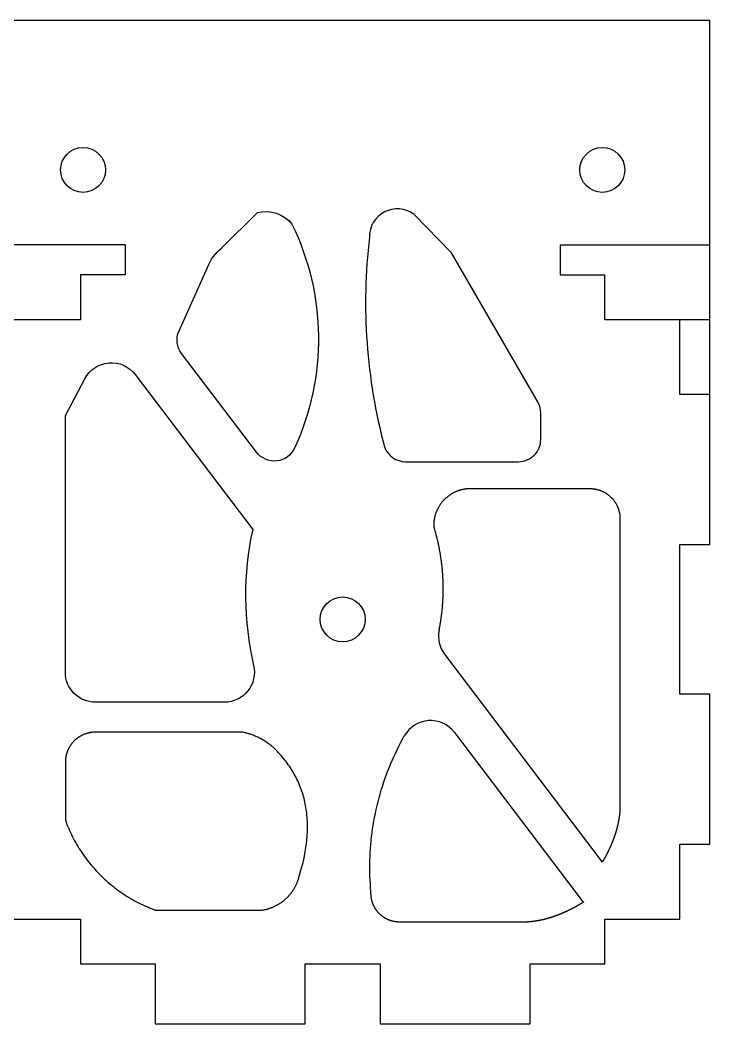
# Model space of a CAD drawing. Header units: inches. Extents: x -22 to 1081, y -135 to 712.
# Drawn here: x 1035.3 to 1081.3, y 350.2 to 417.2 of the extents above; entities that cross this region are included whole.
import ezdxf

# ---------------------------------------------------------------- set-up
doc = ezdxf.new("R2010")
doc.units = ezdxf.units.IN
doc.header["$MEASUREMENT"] = 0

msp = doc.modelspace()

# ---------------------------------------------------------------- linework, layer by layer
for p, q in [((1032.304, 417.155), (1081.304, 417.155)), ((1081.304, 392.155), (1081.304, 417.155)), ((1042.304, 402.155), (1032.304, 402.155)), ((1042.304, 402.155), (1042.304, 400.155)), ((1071.304, 402.155), (1081.304, 402.155)), ((1071.304, 402.155), (1071.304, 400.155)), ((1042.304, 400.155), (1039.304, 400.155)), ((1039.304, 400.155), (1039.304, 397.155)), ((1071.304, 400.155), (1074.304, 400.155)), ((1074.304, 397.155), (1074.304, 400.155)), ((1039.304, 397.155), (1032.304, 397.155)), ((1081.304, 397.155), (1074.304, 397.155)), ((1079.304, 392.155), (1079.304, 397.155)), ((1081.304, 392.155), (1079.304, 392.155)), ((1081.304, 382.155), (1081.304, 392.155)), ((1079.304, 372.155), (1079.304, 382.155)), ((1079.304, 382.155), (1081.304, 382.155)), ((1063.605, 374.826), (1074.127, 360.959)), ((1081.304, 372.155), (1079.304, 372.155)), ((1081.304, 362.155), (1081.304, 372.155)), ((1064.254, 369.609), (1072.857, 358.271)), ((1079.304, 357.155), (1079.304, 362.155)), ((1079.304, 362.155), (1081.304, 362.155)), ((1034.304, 357.155), (1039.304, 357.155)), ((1039.304, 357.155), (1039.304, 354.155)), ((1074.304, 354.155), (1074.304, 357.155)), ((1074.304, 357.155), (1079.304, 357.155)), ((1039.304, 354.155), (1044.304, 354.155)), ((1044.304, 354.155), (1044.304, 350.155)), ((1054.304, 350.155), (1054.304, 354.155)), ((1054.304, 354.155), (1059.304, 354.155)), ((1059.304, 354.155), (1059.304, 350.155)), ((1069.304, 350.155), (1069.304, 354.155)), ((1069.304, 354.155), (1074.304, 354.155)), ((1044.304, 350.155), (1054.304, 350.155)), ((1059.304, 350.155), (1069.304, 350.155))]:
    msp.add_line(p, q)
for points in [[(1045.888, 396.413), (1047.795, 400.649, -0.14107), (1048.725, 401.928), (1051.124, 404.302, -0.299956), (1053.424, 403.531, -0.224333), (1053.601, 388.588, -0.566928), (1051.062, 388.309), (1046.059, 394.902, -0.274639)], [(1068.531, 387.68, 0.414214), (1070.02, 389.168), (1070.02, 390.927, 0.124665), (1069.84, 391.636), (1064.06, 401.618), (1061.552, 404.2, 0.620904), (1058.589, 402.653, 0.09486), (1059.593, 388.672, 0.317918), (1060.997, 387.68)]]:
    msp.add_lwpolyline(points, format="xyb", close=True)
msp.add_lwpolyline([(1050.801, 383.165, 0.111225), (1050.862, 374.077, -0.482738), (1048.913, 371.625), (1040.304, 371.625, -0.414214), (1038.304, 373.625), (1038.304, 390.755), (1039.598, 393.218, -0.549131), (1042.962, 393.496), (1050.801, 383.165)], format="xyb")
for points in [[(1062.908, 383.283, 0), (1062.906, 383.315, 0), (1062.904, 383.347, 0), (1062.903, 383.38, 0), (1062.902, 383.412, 0), (1062.902, 383.445, 0), (1062.902, 383.478, 0), (1062.902, 383.511, 0), (1062.903, 383.544, 0), (1062.905, 383.578, 0), (1062.906, 383.611, 0), (1062.909, 383.645, 0), (1062.912, 383.679, 0), (1062.915, 383.713, 0), (1062.919, 383.747, 0), (1062.923, 383.781, 0), (1062.928, 383.815, 0), (1062.933, 383.85, 0), (1062.939, 383.884, 0), (1062.945, 383.918, 0), (1062.952, 383.953, 0), (1062.959, 383.987, 0), (1062.967, 384.021, 0), (1062.976, 384.056, 0), (1062.985, 384.09, 0), (1062.994, 384.125, 0), (1063.004, 384.159, 0), (1063.015, 384.193, 0), (1063.026, 384.228, 0), (1063.038, 384.262, 0), (1063.05, 384.296, 0), (1063.063, 384.33, 0), (1063.076, 384.364, 0), (1063.09, 384.398, 0), (1063.104, 384.431, 0), (1063.119, 384.465, 0), (1063.134, 384.498, 0), (1063.15, 384.531, 0), (1063.167, 384.564, 0), (1063.184, 384.597, 0), (1063.201, 384.63, 0), (1063.219, 384.662, 0), (1063.238, 384.694, 0), (1063.257, 384.726, 0), (1063.277, 384.758, 0), (1063.297, 384.789, 0), (1063.317, 384.82, 0), (1063.338, 384.851, 0), (1063.36, 384.882, 0), (1063.382, 384.912, 0), (1063.405, 384.942, 0), (1063.428, 384.971, 0), (1063.451, 385, 0), (1063.475, 385.029, 0), (1063.499, 385.058, 0), (1063.524, 385.086, 0), (1063.549, 385.113, 0), (1063.575, 385.141, 0), (1063.601, 385.168, 0), (1063.627, 385.194, 0), (1063.654, 385.22, 0), (1063.681, 385.246, 0), (1063.709, 385.271, 0), (1063.737, 385.295, 0), (1063.765, 385.32, 0), (1063.794, 385.343, 0), (1063.823, 385.367, 0), (1063.852, 385.389, 0), (1063.881, 385.412, 0), (1063.911, 385.434, 0), (1063.941, 385.455, 0), (1063.971, 385.476, 0), (1064.002, 385.496, 0), (1064.033, 385.516, 0), (1064.064, 385.535, 0), (1064.095, 385.554, 0), (1064.126, 385.573, 0), (1064.158, 385.59, 0), (1064.19, 385.608, 0), (1064.222, 385.624, 0), (1064.254, 385.641, 0), (1064.286, 385.656, 0), (1064.319, 385.671, 0), (1064.351, 385.686, 0), (1064.384, 385.7, 0), (1064.416, 385.714, 0), (1064.449, 385.727, 0), (1064.482, 385.74, 0), (1064.515, 385.752, 0), (1064.548, 385.763, 0), (1064.581, 385.774, 0), (1064.614, 385.785, 0), (1064.647, 385.795, 0), (1064.68, 385.804, 0), (1064.712, 385.813, 0), (1064.745, 385.822, 0), (1064.778, 385.83, 0), (1064.811, 385.837, 0), (1064.844, 385.844, 0), (1064.877, 385.851, 0), (1064.909, 385.857, 0), (1064.942, 385.862, 0), (1064.975, 385.867, 0), (1065.007, 385.872, 0), (1065.039, 385.876, 0), (1065.071, 385.88, 0), (1065.104, 385.883, 0), (1065.176, 385.885, 0), (1065.295, 385.885, 0), (1065.415, 385.885, 0), (1065.534, 385.885, 0), (1065.654, 385.885, 0), (1065.773, 385.885, 0), (1065.892, 385.885, 0), (1066.012, 385.885, 0), (1066.131, 385.885, 0), (1066.251, 385.885, 0), (1066.37, 385.885, 0), (1066.49, 385.885, 0), (1066.609, 385.885, 0), (1066.728, 385.885, 0), (1066.848, 385.885, 0), (1066.967, 385.885, 0), (1067.087, 385.885, 0), (1067.206, 385.885, 0), (1067.326, 385.885, 0), (1067.445, 385.885, 0), (1067.564, 385.885, 0), (1067.684, 385.885, 0), (1067.803, 385.885, 0), (1067.923, 385.885, 0), (1068.042, 385.885, 0), (1068.162, 385.885, 0), (1068.281, 385.885, 0), (1068.4, 385.885, 0), (1068.52, 385.885, 0), (1068.639, 385.885, 0), (1068.759, 385.885, 0), (1068.878, 385.885, 0), (1068.998, 385.885, 0), (1069.117, 385.885, 0), (1069.237, 385.885, 0), (1069.356, 385.885, 0), (1069.475, 385.885, 0), (1069.595, 385.885, 0), (1069.714, 385.885, 0), (1069.834, 385.885, 0), (1069.953, 385.885, 0), (1070.073, 385.885, 0), (1070.192, 385.885, 0), (1070.311, 385.885, 0), (1070.431, 385.885, 0), (1070.55, 385.885, 0), (1070.67, 385.885, 0), (1070.789, 385.885, 0), (1070.909, 385.885, 0), (1071.028, 385.885, 0), (1071.147, 385.885, 0), (1071.267, 385.885, 0), (1071.386, 385.885, 0), (1071.506, 385.885, 0), (1071.625, 385.885, 0), (1071.745, 385.885, 0), (1071.864, 385.885, 0), (1071.983, 385.885, 0), (1072.103, 385.885, 0), (1072.222, 385.885, 0), (1072.342, 385.885, 0), (1072.461, 385.885, 0), (1072.581, 385.885, 0), (1072.7, 385.885, 0), (1072.82, 385.885, 0), (1072.939, 385.885, 0), (1073.058, 385.885, 0), (1073.178, 385.885, 0), (1073.297, 385.885, 0), (1073.331, 385.885, 0), (1073.359, 385.884, 0), (1073.388, 385.883, 0), (1073.416, 385.882, 0), (1073.445, 385.88, 0), (1073.474, 385.878, 0), (1073.503, 385.875, 0), (1073.531, 385.872, 0), (1073.56, 385.868, 0), (1073.589, 385.864, 0), (1073.618, 385.86, 0), (1073.647, 385.855, 0), (1073.675, 385.85, 0), (1073.704, 385.844, 0), (1073.733, 385.838, 0), (1073.762, 385.832, 0), (1073.79, 385.825, 0), (1073.819, 385.817, 0), (1073.847, 385.81, 0), (1073.875, 385.801, 0), (1073.904, 385.793, 0), (1073.932, 385.784, 0), (1073.96, 385.774, 0), (1073.987, 385.764, 0), (1074.015, 385.754, 0), (1074.043, 385.743, 0), (1074.07, 385.732, 0), (1074.097, 385.721, 0), (1074.124, 385.709, 0), (1074.151, 385.696, 0), (1074.178, 385.684, 0), (1074.204, 385.671, 0), (1074.231, 385.657, 0), (1074.257, 385.643, 0), (1074.283, 385.629, 0), (1074.308, 385.614, 0), (1074.333, 385.599, 0), (1074.359, 385.584, 0), (1074.383, 385.568, 0), (1074.408, 385.552, 0), (1074.432, 385.536, 0), (1074.456, 385.519, 0), (1074.48, 385.502, 0), (1074.503, 385.485, 0), (1074.527, 385.467, 0), (1074.549, 385.449, 0), (1074.572, 385.431, 0), (1074.594, 385.413, 0), (1074.616, 385.394, 0), (1074.638, 385.375, 0), (1074.659, 385.356, 0), (1074.68, 385.336, 0), (1074.7, 385.316, 0), (1074.721, 385.296, 0), (1074.741, 385.276, 0), (1074.76, 385.255, 0), (1074.78, 385.234, 0), (1074.799, 385.213, 0), (1074.818, 385.191, 0), (1074.837, 385.169, 0), (1074.855, 385.147, 0), (1074.873, 385.124, 0), (1074.891, 385.101, 0), (1074.909, 385.078, 0), (1074.926, 385.055, 0), (1074.943, 385.031, 0), (1074.959, 385.007, 0), (1074.975, 384.982, 0), (1074.991, 384.958, 0), (1075.007, 384.933, 0), (1075.022, 384.908, 0), (1075.037, 384.882, 0), (1075.052, 384.857, 0), (1075.066, 384.831, 0), (1075.079, 384.805, 0), (1075.093, 384.778, 0), (1075.106, 384.752, 0), (1075.118, 384.725, 0), (1075.131, 384.698, 0), (1075.143, 384.671, 0), (1075.154, 384.644, 0), (1075.165, 384.616, 0), (1075.176, 384.589, 0), (1075.186, 384.561, 0), (1075.196, 384.533, 0), (1075.205, 384.505, 0), (1075.214, 384.477, 0), (1075.222, 384.449, 0), (1075.231, 384.421, 0), (1075.238, 384.392, 0), (1075.245, 384.364, 0), (1075.252, 384.335, 0), (1075.259, 384.306, 0), (1075.265, 384.278, 0), (1075.27, 384.249, 0), (1075.275, 384.22, 0), (1075.28, 384.191, 0), (1075.284, 384.163, 0), (1075.288, 384.134, 0), (1075.291, 384.105, 0), (1075.294, 384.076, 0), (1075.297, 384.047, 0), (1075.299, 384.019, 0), (1075.301, 383.99, 0), (1075.302, 383.961, 0), (1075.303, 383.933, 0), (1075.304, 383.904, 0), (1075.304, 383.793, 0), (1075.304, 383.514, 0), (1075.304, 383.234, 0), (1075.304, 382.954, 0), (1075.304, 382.675, 0), (1075.304, 382.395, 0), (1075.304, 382.115, 0), (1075.304, 381.836, 0), (1075.304, 381.556, 0), (1075.304, 381.276, 0), (1075.304, 380.996, 0), (1075.304, 380.717, 0), (1075.304, 380.437, 0), (1075.304, 380.157, 0), (1075.304, 379.878, 0), (1075.304, 379.598, 0), (1075.304, 379.318, 0), (1075.304, 379.038, 0), (1075.304, 378.759, 0), (1075.304, 378.479, 0), (1075.304, 378.199, 0), (1075.304, 377.92, 0), (1075.304, 377.64, 0), (1075.304, 377.36, 0), (1075.304, 377.081, 0), (1075.304, 376.801, 0), (1075.304, 376.521, 0), (1075.304, 376.241, 0), (1075.304, 375.962, 0), (1075.304, 375.682, 0), (1075.304, 375.402, 0), (1075.304, 375.123, 0), (1075.304, 374.843, 0), (1075.304, 374.563, 0), (1075.304, 374.283, 0), (1075.304, 374.004, 0), (1075.304, 373.724, 0), (1075.304, 373.444, 0), (1075.304, 373.165, 0), (1075.304, 372.885, 0), (1075.304, 372.605, 0), (1075.304, 372.326, 0), (1075.304, 372.046, 0), (1075.304, 371.766, 0), (1075.304, 371.486, 0), (1075.304, 371.207, 0), (1075.304, 370.927, 0), (1075.304, 370.647, 0), (1075.304, 370.368, 0), (1075.304, 370.088, 0), (1075.304, 369.808, 0), (1075.304, 369.528, 0), (1075.304, 369.249, 0), (1075.304, 368.969, 0), (1075.304, 368.689, 0), (1075.304, 368.41, 0), (1075.304, 368.13, 0), (1075.304, 367.85, 0), (1075.304, 367.571, 0), (1075.304, 367.291, 0), (1075.304, 367.011, 0), (1075.304, 366.731, 0), (1075.304, 366.452, 0), (1075.304, 366.172, 0), (1075.304, 365.892, 0), (1075.304, 365.613, 0), (1075.304, 365.333, 0), (1075.304, 365.053, 0), (1075.304, 364.773, 0), (1075.304, 364.709, 0), (1075.304, 364.695, 0), (1075.303, 364.68, 0), (1075.303, 364.666, 0), (1075.303, 364.651, 0), (1075.303, 364.636, 0), (1075.303, 364.622, 0), (1075.302, 364.607, 0), (1075.302, 364.593, 0), (1075.302, 364.578, 0), (1075.301, 364.563, 0), (1075.301, 364.549, 0), (1075.3, 364.534, 0), (1075.3, 364.52, 0), (1075.299, 364.505, 0), (1075.298, 364.49, 0), (1075.298, 364.476, 0), (1075.297, 364.461, 0), (1075.296, 364.447, 0), (1075.296, 364.432, 0), (1075.295, 364.418, 0), (1075.294, 364.403, 0), (1075.293, 364.388, 0), (1075.292, 364.374, 0), (1075.291, 364.359, 0), (1075.29, 364.345, 0), (1075.289, 364.33, 0), (1075.288, 364.316, 0), (1075.287, 364.301, 0), (1075.286, 364.286, 0), (1075.284, 364.272, 0), (1075.283, 364.257, 0), (1075.282, 364.243, 0), (1075.28, 364.228, 0), (1075.279, 364.214, 0), (1075.278, 364.199, 0), (1075.276, 364.184, 0), (1075.275, 364.17, 0), (1075.273, 364.155, 0), (1075.272, 364.141, 0), (1075.27, 364.126, 0), (1075.268, 364.112, 0), (1075.267, 364.097, 0), (1075.265, 364.083, 0), (1075.263, 364.068, 0), (1075.262, 364.053, 0), (1075.26, 364.039, 0), (1075.258, 364.024, 0), (1075.256, 364.01, 0), (1075.254, 363.995, 0), (1075.252, 363.981, 0), (1075.25, 363.966, 0), (1075.248, 363.952, 0), (1075.246, 363.937, 0), (1075.244, 363.923, 0), (1075.242, 363.908, 0), (1075.24, 363.894, 0), (1075.237, 363.879, 0), (1075.235, 363.865, 0), (1075.233, 363.85, 0), (1075.23, 363.836, 0), (1075.228, 363.821, 0), (1075.226, 363.807, 0), (1075.223, 363.792, 0), (1075.221, 363.778, 0), (1075.218, 363.763, 0), (1075.216, 363.749, 0), (1075.213, 363.734, 0), (1075.211, 363.72, 0), (1075.208, 363.705, 0), (1075.205, 363.691, 0), (1075.203, 363.676, 0), (1075.2, 363.662, 0), (1075.197, 363.648, 0), (1075.194, 363.633, 0), (1075.191, 363.619, 0), (1075.188, 363.604, 0), (1075.186, 363.59, 0), (1075.183, 363.575, 0), (1075.18, 363.561, 0), (1075.177, 363.547, 0), (1075.174, 363.532, 0), (1075.171, 363.518, 0), (1075.167, 363.503, 0), (1075.164, 363.489, 0), (1075.161, 363.474, 0), (1075.158, 363.46, 0), (1075.155, 363.446, 0), (1075.151, 363.431, 0), (1075.148, 363.417, 0), (1075.145, 363.403, 0), (1075.141, 363.388, 0), (1075.138, 363.374, 0), (1075.134, 363.359, 0), (1075.131, 363.345, 0), (1075.127, 363.331, 0), (1075.124, 363.316, 0), (1075.12, 363.302, 0), (1075.117, 363.288, 0), (1075.113, 363.273, 0), (1075.11, 363.259, 0), (1075.106, 363.245, 0), (1075.102, 363.23, 0), (1075.098, 363.216, 0), (1075.095, 363.202, 0), (1075.091, 363.188, 0), (1075.087, 363.173, 0), (1075.083, 363.159, 0), (1075.079, 363.145, 0), (1075.075, 363.13, 0), (1075.071, 363.116, 0), (1075.067, 363.102, 0), (1075.063, 363.088, 0), (1075.059, 363.073, 0), (1075.055, 363.059, 0), (1075.051, 363.045, 0), (1075.047, 363.031, 0), (1075.043, 363.016, 0), (1075.038, 363.002, 0), (1075.034, 362.988, 0), (1075.03, 362.974, 0), (1075.026, 362.959, 0), (1075.021, 362.945, 0), (1075.017, 362.931, 0), (1075.013, 362.917, 0), (1075.008, 362.903, 0), (1075.004, 362.889, 0), (1074.999, 362.874, 0), (1074.995, 362.86, 0), (1074.99, 362.846, 0), (1074.986, 362.832, 0), (1074.981, 362.818, 0), (1074.976, 362.804, 0), (1074.972, 362.79, 0), (1074.967, 362.775, 0), (1074.962, 362.761, 0), (1074.958, 362.747, 0), (1074.953, 362.733, 0), (1074.948, 362.719, 0), (1074.943, 362.705, 0), (1074.939, 362.691, 0), (1074.934, 362.677, 0), (1074.929, 362.663, 0), (1074.924, 362.649, 0), (1074.919, 362.635, 0), (1074.914, 362.621, 0), (1074.909, 362.607, 0), (1074.904, 362.593, 0), (1074.899, 362.579, 0), (1074.894, 362.565, 0), (1074.889, 362.551, 0), (1074.884, 362.537, 0), (1074.878, 362.523, 0), (1074.873, 362.509, 0), (1074.868, 362.495, 0), (1074.863, 362.481, 0), (1074.858, 362.467, 0), (1074.852, 362.453, 0), (1074.847, 362.439, 0), (1074.842, 362.425, 0), (1074.836, 362.411, 0), (1074.831, 362.397, 0), (1074.826, 362.383, 0), (1074.82, 362.369, 0), (1074.815, 362.355, 0), (1074.809, 362.342, 0), (1074.804, 362.328, 0), (1074.798, 362.314, 0), (1074.793, 362.3, 0), (1074.787, 362.286, 0), (1074.781, 362.272, 0), (1074.776, 362.259, 0), (1074.77, 362.245, 0), (1074.765, 362.231, 0), (1074.759, 362.217, 0), (1074.753, 362.203, 0), (1074.747, 362.19, 0), (1074.742, 362.176, 0), (1074.736, 362.162, 0), (1074.73, 362.148, 0), (1074.724, 362.135, 0), (1074.718, 362.121, 0), (1074.712, 362.107, 0), (1074.707, 362.093, 0), (1074.701, 362.08, 0), (1074.695, 362.066, 0), (1074.689, 362.052, 0), (1074.683, 362.039, 0), (1074.677, 362.025, 0), (1074.671, 362.011, 0), (1074.665, 361.998, 0), (1074.658, 361.984, 0), (1074.652, 361.97, 0), (1074.646, 361.957, 0), (1074.64, 361.943, 0), (1074.634, 361.93, 0), (1074.628, 361.916, 0), (1074.622, 361.902, 0), (1074.615, 361.889, 0), (1074.609, 361.875, 0), (1074.603, 361.862, 0), (1074.596, 361.848, 0), (1074.59, 361.835, 0), (1074.584, 361.821, 0), (1074.577, 361.808, 0), (1074.571, 361.794, 0), (1074.565, 361.781, 0), (1074.558, 361.767, 0), (1074.552, 361.754, 0), (1074.545, 361.74, 0), (1074.539, 361.727, 0), (1074.532, 361.714, 0), (1074.526, 361.7, 0), (1074.519, 361.687, 0), (1074.513, 361.673, 0), (1074.506, 361.66, 0), (1074.5, 361.647, 0), (1074.493, 361.633, 0), (1074.486, 361.62, 0), (1074.48, 361.607, 0), (1074.473, 361.593, 0), (1074.466, 361.58, 0), (1074.46, 361.567, 0), (1074.453, 361.553, 0), (1074.446, 361.54, 0), (1074.439, 361.527, 0), (1074.432, 361.514, 0), (1074.426, 361.5, 0), (1074.419, 361.487, 0), (1074.412, 361.474, 0), (1074.405, 361.461, 0), (1074.398, 361.448, 0), (1074.391, 361.434, 0), (1074.384, 361.421, 0), (1074.378, 361.408, 0), (1074.371, 361.395, 0), (1074.364, 361.382, 0), (1074.357, 361.369, 0), (1074.35, 361.356, 0), (1074.343, 361.342, 0), (1074.336, 361.329, 0), (1074.329, 361.316, 0), (1074.321, 361.303, 0), (1074.314, 361.29, 0), (1074.307, 361.277, 0), (1074.3, 361.264, 0), (1074.293, 361.251, 0), (1074.286, 361.238, 0), (1074.279, 361.225, 0), (1074.271, 361.212, 0), (1074.264, 361.199, 0), (1074.257, 361.186, 0), (1074.25, 361.173, 0), (1074.243, 361.161, 0), (1074.235, 361.148, 0), (1074.228, 361.135, 0), (1074.221, 361.122, 0), (1074.213, 361.109, 0), (1074.206, 361.096, 0), (1074.199, 361.083, 0), (1074.191, 361.071, 0), (1074.184, 361.058, 0), (1074.177, 361.045, 0), (1074.169, 361.032, 0), (1074.162, 361.019, 0), (1074.154, 361.007, 0), (1074.147, 360.994, 0), (1074.14, 360.981, 0)], [(1063.237, 376.43, 0), (1063.248, 376.484, 0), (1063.259, 376.538, 0), (1063.269, 376.593, 0), (1063.279, 376.647, 0), (1063.289, 376.701, 0), (1063.299, 376.756, 0), (1063.308, 376.81, 0), (1063.318, 376.865, 0), (1063.327, 376.919, 0), (1063.336, 376.974, 0), (1063.344, 377.029, 0), (1063.353, 377.083, 0), (1063.361, 377.138, 0), (1063.369, 377.193, 0), (1063.377, 377.248, 0), (1063.384, 377.302, 0), (1063.392, 377.357, 0), (1063.399, 377.412, 0), (1063.406, 377.467, 0), (1063.413, 377.522, 0), (1063.419, 377.577, 0), (1063.425, 377.632, 0), (1063.432, 377.687, 0), (1063.437, 377.742, 0), (1063.443, 377.797, 0), (1063.448, 377.852, 0), (1063.454, 377.907, 0), (1063.459, 377.962, 0), (1063.463, 378.017, 0), (1063.468, 378.072, 0), (1063.472, 378.127, 0), (1063.476, 378.182, 0), (1063.48, 378.238, 0), (1063.484, 378.293, 0), (1063.488, 378.348, 0), (1063.491, 378.403, 0), (1063.494, 378.458, 0), (1063.497, 378.513, 0), (1063.499, 378.569, 0), (1063.502, 378.624, 0), (1063.504, 378.679, 0), (1063.506, 378.734, 0), (1063.507, 378.789, 0), (1063.509, 378.844, 0), (1063.51, 378.899, 0), (1063.511, 378.955, 0), (1063.512, 379.01, 0), (1063.513, 379.065, 0), (1063.513, 379.12, 0), (1063.514, 379.175, 0), (1063.514, 379.23, 0), (1063.513, 379.285, 0), (1063.513, 379.34, 0), (1063.512, 379.395, 0), (1063.511, 379.45, 0), (1063.51, 379.505, 0), (1063.509, 379.56, 0), (1063.508, 379.615, 0), (1063.506, 379.67, 0), (1063.504, 379.725, 0), (1063.502, 379.78, 0), (1063.499, 379.835, 0), (1063.497, 379.889, 0), (1063.494, 379.944, 0), (1063.491, 379.999, 0), (1063.488, 380.054, 0), (1063.484, 380.108, 0), (1063.481, 380.163, 0), (1063.477, 380.218, 0), (1063.473, 380.272, 0), (1063.469, 380.327, 0), (1063.464, 380.381, 0), (1063.459, 380.436, 0), (1063.454, 380.49, 0), (1063.449, 380.544, 0), (1063.444, 380.599, 0), (1063.439, 380.653, 0), (1063.433, 380.707, 0), (1063.427, 380.761, 0), (1063.421, 380.815, 0), (1063.414, 380.869, 0), (1063.408, 380.923, 0), (1063.401, 380.977, 0), (1063.394, 381.031, 0), (1063.387, 381.085, 0), (1063.38, 381.139, 0), (1063.372, 381.193, 0), (1063.364, 381.246, 0), (1063.356, 381.3, 0), (1063.348, 381.354, 0), (1063.34, 381.407, 0), (1063.331, 381.461, 0), (1063.322, 381.514, 0), (1063.313, 381.567, 0), (1063.304, 381.62, 0), (1063.295, 381.674, 0), (1063.285, 381.727, 0), (1063.275, 381.78, 0), (1063.265, 381.833, 0), (1063.255, 381.886, 0), (1063.245, 381.938, 0), (1063.234, 381.991, 0), (1063.223, 382.044, 0), (1063.212, 382.096, 0), (1063.201, 382.149, 0), (1063.19, 382.201, 0), (1063.178, 382.254, 0), (1063.167, 382.306, 0), (1063.155, 382.358, 0), (1063.143, 382.41, 0), (1063.13, 382.462, 0), (1063.118, 382.514, 0), (1063.105, 382.566, 0), (1063.092, 382.618, 0), (1063.079, 382.67, 0), (1063.066, 382.721, 0), (1063.052, 382.773, 0), (1063.039, 382.824, 0), (1063.025, 382.876, 0), (1063.011, 382.927, 0), (1062.997, 382.978, 0), (1062.983, 383.029, 0), (1062.968, 383.08, 0), (1062.953, 383.131, 0), (1062.938, 383.182, 0), (1062.923, 383.232, 0), (1062.908, 383.283, 0)], [(1038.304, 363.755, 0), (1038.356, 363.615, 0), (1038.41, 363.476, 0), (1038.466, 363.337, 0), (1038.525, 363.199, 0), (1038.586, 363.061, 0), (1038.649, 362.924, 0), (1038.715, 362.787, 0), (1038.782, 362.651, 0), (1038.852, 362.516, 0), (1038.924, 362.381, 0), (1038.999, 362.248, 0), (1039.075, 362.115, 0), (1039.154, 361.983, 0), (1039.235, 361.852, 0), (1039.318, 361.722, 0), (1039.403, 361.593, 0), (1039.49, 361.465, 0), (1039.579, 361.339, 0), (1039.671, 361.214, 0), (1039.764, 361.09, 0), (1039.859, 360.967, 0), (1039.957, 360.846, 0), (1040.056, 360.726, 0), (1040.157, 360.607, 0), (1040.26, 360.491, 0), (1040.365, 360.375, 0), (1040.472, 360.262, 0), (1040.58, 360.15, 0), (1040.691, 360.039, 0), (1040.802, 359.931, 0), (1040.916, 359.824, 0), (1041.031, 359.719, 0), (1041.148, 359.616, 0), (1041.266, 359.514, 0), (1041.386, 359.415, 0), (1041.507, 359.317, 0), (1041.63, 359.222, 0), (1041.754, 359.128, 0), (1041.879, 359.037, 0), (1042.005, 358.947, 0), (1042.133, 358.86, 0), (1042.262, 358.775, 0), (1042.392, 358.692, 0), (1042.522, 358.611, 0), (1042.654, 358.532, 0), (1042.787, 358.455, 0), (1042.921, 358.381, 0), (1043.055, 358.309, 0), (1043.19, 358.238, 0), (1043.326, 358.171, 0), (1043.463, 358.105, 0), (1043.6, 358.042, 0), (1043.738, 357.981, 0), (1043.876, 357.922, 0), (1044.015, 357.865, 0), (1044.154, 357.811, 0), (1044.294, 357.758, 0), (1044.405, 357.755, 0), (1044.514, 357.755, 0), (1044.623, 357.755, 0), (1044.732, 357.755, 0), (1044.841, 357.755, 0), (1044.95, 357.755, 0), (1045.059, 357.755, 0), (1045.168, 357.755, 0), (1045.277, 357.755, 0), (1045.386, 357.755, 0), (1045.495, 357.755, 0), (1045.604, 357.755, 0), (1045.713, 357.755, 0), (1045.822, 357.755, 0), (1045.931, 357.755, 0), (1046.04, 357.755, 0), (1046.149, 357.755, 0), (1046.258, 357.755, 0), (1046.367, 357.755, 0), (1046.476, 357.755, 0), (1046.585, 357.755, 0), (1046.694, 357.755, 0), (1046.803, 357.755, 0), (1046.912, 357.755, 0), (1047.021, 357.755, 0), (1047.13, 357.755, 0), (1047.239, 357.755, 0), (1047.348, 357.755, 0), (1047.457, 357.755, 0), (1047.566, 357.755, 0), (1047.675, 357.755, 0), (1047.784, 357.755, 0), (1047.893, 357.755, 0), (1048.002, 357.755, 0), (1048.111, 357.755, 0), (1048.22, 357.755, 0), (1048.329, 357.755, 0), (1048.438, 357.755, 0), (1048.547, 357.755, 0), (1048.656, 357.755, 0), (1048.765, 357.755, 0), (1048.874, 357.755, 0), (1048.983, 357.755, 0), (1049.092, 357.755, 0), (1049.201, 357.755, 0), (1049.31, 357.755, 0), (1049.42, 357.755, 0), (1049.529, 357.755, 0), (1049.638, 357.755, 0), (1049.747, 357.755, 0), (1049.856, 357.755, 0), (1049.965, 357.755, 0), (1050.074, 357.755, 0), (1050.183, 357.755, 0), (1050.292, 357.755, 0), (1050.401, 357.755, 0), (1050.51, 357.755, 0), (1050.619, 357.755, 0), (1050.728, 357.755, 0), (1050.837, 357.755, 0), (1050.946, 357.755, 0), (1051.055, 357.755, 0), (1051.164, 357.755, 0), (1051.273, 357.755, 0), (1051.382, 357.755, 0), (1051.459, 357.758, 0), (1051.502, 357.765, 0), (1051.545, 357.773, 0), (1051.588, 357.781, 0), (1051.631, 357.79, 0), (1051.674, 357.8, 0), (1051.717, 357.811, 0), (1051.76, 357.822, 0), (1051.803, 357.834, 0), (1051.846, 357.846, 0), (1051.889, 357.859, 0), (1051.932, 357.873, 0), (1051.975, 357.888, 0), (1052.018, 357.903, 0), (1052.06, 357.919, 0), (1052.103, 357.935, 0), (1052.145, 357.953, 0), (1052.187, 357.971, 0), (1052.23, 357.99, 0), (1052.272, 358.009, 0), (1052.313, 358.029, 0), (1052.355, 358.05, 0), (1052.396, 358.071, 0), (1052.437, 358.094, 0), (1052.478, 358.116, 0), (1052.518, 358.14, 0), (1052.558, 358.164, 0), (1052.598, 358.189, 0), (1052.638, 358.214, 0), (1052.677, 358.241, 0), (1052.716, 358.267, 0), (1052.754, 358.295, 0), (1052.792, 358.323, 0), (1052.83, 358.351, 0), (1052.867, 358.381, 0), (1052.903, 358.411, 0), (1052.94, 358.441, 0), (1052.975, 358.472, 0), (1053.011, 358.504, 0), (1053.046, 358.536, 0), (1053.08, 358.569, 0), (1053.114, 358.602, 0), (1053.147, 358.636, 0), (1053.18, 358.67, 0), (1053.212, 358.705, 0), (1053.243, 358.74, 0), (1053.274, 358.776, 0), (1053.305, 358.812, 0), (1053.334, 358.848, 0), (1053.364, 358.885, 0), (1053.392, 358.923, 0), (1053.42, 358.961, 0), (1053.447, 358.999, 0), (1053.474, 359.037, 0), (1053.5, 359.076, 0), (1053.525, 359.116, 0), (1053.55, 359.155, 0), (1053.574, 359.195, 0), (1053.597, 359.235, 0), (1053.62, 359.275, 0), (1053.642, 359.316, 0), (1053.663, 359.357, 0), (1053.684, 359.398, 0), (1053.704, 359.439, 0), (1053.723, 359.48, 0), (1053.742, 359.522, 0), (1053.76, 359.564, 0), (1053.777, 359.606, 0), (1053.793, 359.648, 0), (1053.809, 359.69, 0), (1053.824, 359.732, 0), (1053.839, 359.774, 0), (1053.853, 359.816, 0), (1053.866, 359.859, 0), (1053.878, 359.901, 0), (1053.89, 359.943, 0), (1053.901, 359.986, 0), (1053.912, 360.028, 0), (1053.921, 360.07, 0), (1053.953, 360.178, 0), (1053.998, 360.329, 0), (1054.041, 360.48, 0), (1054.082, 360.629, 0), (1054.121, 360.778, 0), (1054.158, 360.926, 0), (1054.193, 361.072, 0), (1054.225, 361.219, 0), (1054.255, 361.364, 0), (1054.284, 361.508, 0), (1054.31, 361.652, 0), (1054.334, 361.795, 0), (1054.356, 361.936, 0), (1054.376, 362.078, 0), (1054.394, 362.218, 0), (1054.41, 362.357, 0), (1054.423, 362.496, 0), (1054.435, 362.633, 0), (1054.444, 362.77, 0), (1054.452, 362.906, 0), (1054.457, 363.042, 0), (1054.46, 363.176, 0), (1054.461, 363.31, 0), (1054.46, 363.442, 0), (1054.457, 363.574, 0), (1054.452, 363.705, 0), (1054.444, 363.835, 0), (1054.435, 363.965, 0), (1054.423, 364.093, 0), (1054.41, 364.221, 0), (1054.394, 364.348, 0), (1054.376, 364.474, 0), (1054.356, 364.599, 0), (1054.334, 364.723, 0), (1054.31, 364.847, 0), (1054.284, 364.97, 0), (1054.255, 365.091, 0), (1054.225, 365.212, 0), (1054.192, 365.333, 0), (1054.158, 365.452, 0), (1054.121, 365.57, 0), (1054.082, 365.688, 0), (1054.041, 365.805, 0), (1053.998, 365.921, 0), (1053.953, 366.036, 0), (1053.906, 366.15, 0), (1053.857, 366.264, 0), (1053.805, 366.377, 0), (1053.752, 366.488, 0), (1053.696, 366.599, 0), (1053.638, 366.709, 0), (1053.579, 366.819, 0), (1053.517, 366.927, 0), (1053.453, 367.035, 0), (1053.387, 367.142, 0), (1053.318, 367.248, 0), (1053.248, 367.353, 0), (1053.176, 367.457, 0), (1053.101, 367.56, 0), (1053.025, 367.663, 0), (1052.946, 367.765, 0), (1052.865, 367.866, 0), (1052.782, 367.966, 0), (1052.697, 368.065, 0), (1052.61, 368.164, 0), (1052.528, 368.254, 0), (1052.484, 368.303, 0), (1052.439, 368.351, 0), (1052.393, 368.398, 0), (1052.346, 368.445, 0), (1052.298, 368.491, 0), (1052.25, 368.537, 0), (1052.201, 368.582, 0), (1052.151, 368.626, 0), (1052.1, 368.67, 0), (1052.049, 368.712, 0), (1051.997, 368.755, 0), (1051.944, 368.796, 0), (1051.891, 368.836, 0), (1051.836, 368.876, 0), (1051.782, 368.915, 0), (1051.726, 368.953, 0), (1051.67, 368.991, 0), (1051.614, 369.027, 0), (1051.556, 369.063, 0), (1051.499, 369.098, 0), (1051.44, 369.131, 0), (1051.381, 369.164, 0), (1051.322, 369.196, 0), (1051.262, 369.228, 0), (1051.202, 369.258, 0), (1051.141, 369.287, 0), (1051.08, 369.315, 0), (1051.019, 369.343, 0), (1050.957, 369.369, 0), (1050.895, 369.394, 0), (1050.832, 369.419, 0), (1050.77, 369.442, 0), (1050.707, 369.465, 0), (1050.643, 369.486, 0), (1050.58, 369.506, 0), (1050.516, 369.526, 0), (1050.452, 369.544, 0), (1050.388, 369.562, 0), (1050.324, 369.578, 0), (1050.26, 369.593, 0), (1050.195, 369.608, 0), (1050.131, 369.621, 0), (1050.006, 369.625, 0), (1049.856, 369.625, 0), (1049.706, 369.625, 0), (1049.556, 369.625, 0), (1049.407, 369.625, 0), (1049.257, 369.625, 0), (1049.107, 369.625, 0), (1048.957, 369.625, 0), (1048.807, 369.625, 0), (1048.657, 369.625, 0), (1048.507, 369.625, 0), (1048.357, 369.625, 0), (1048.208, 369.625, 0), (1048.058, 369.625, 0), (1047.908, 369.625, 0), (1047.758, 369.625, 0), (1047.608, 369.625, 0), (1047.458, 369.625, 0), (1047.308, 369.625, 0), (1047.159, 369.625, 0), (1047.009, 369.625, 0), (1046.859, 369.625, 0), (1046.709, 369.625, 0), (1046.559, 369.625, 0), (1046.409, 369.625, 0), (1046.259, 369.625, 0), (1046.109, 369.625, 0), (1045.96, 369.625, 0), (1045.81, 369.625, 0), (1045.66, 369.625, 0), (1045.51, 369.625, 0), (1045.36, 369.625, 0), (1045.21, 369.625, 0), (1045.06, 369.625, 0), (1044.911, 369.625, 0), (1044.761, 369.625, 0), (1044.611, 369.625, 0), (1044.461, 369.625, 0), (1044.311, 369.625, 0), (1044.161, 369.625, 0), (1044.011, 369.625, 0), (1043.861, 369.625, 0), (1043.712, 369.625, 0), (1043.562, 369.625, 0), (1043.412, 369.625, 0), (1043.262, 369.625, 0), (1043.112, 369.625, 0), (1042.962, 369.625, 0), (1042.812, 369.625, 0), (1042.663, 369.625, 0), (1042.513, 369.625, 0), (1042.363, 369.625, 0), (1042.213, 369.625, 0), (1042.063, 369.625, 0), (1041.913, 369.625, 0), (1041.763, 369.625, 0), (1041.613, 369.625, 0), (1041.464, 369.625, 0), (1041.314, 369.625, 0), (1041.164, 369.625, 0), (1041.014, 369.625, 0), (1040.864, 369.625, 0), (1040.714, 369.625, 0), (1040.564, 369.625, 0), (1040.415, 369.625, 0), (1040.296, 369.625, 0), (1040.269, 369.625, 0), (1040.241, 369.624, 0), (1040.213, 369.623, 0), (1040.185, 369.621, 0), (1040.157, 369.619, 0), (1040.129, 369.617, 0), (1040.1, 369.614, 0), (1040.072, 369.611, 0), (1040.043, 369.608, 0), (1040.014, 369.604, 0), (1039.986, 369.599, 0), (1039.957, 369.595, 0), (1039.928, 369.589, 0), (1039.899, 369.583, 0), (1039.87, 369.577, 0), (1039.841, 369.571, 0), (1039.812, 369.563, 0), (1039.783, 369.556, 0), (1039.754, 369.548, 0), (1039.725, 369.539, 0), (1039.696, 369.53, 0), (1039.667, 369.521, 0), (1039.638, 369.511, 0), (1039.609, 369.5, 0), (1039.58, 369.489, 0), (1039.551, 369.478, 0), (1039.523, 369.466, 0), (1039.494, 369.454, 0), (1039.466, 369.441, 0), (1039.437, 369.428, 0), (1039.409, 369.414, 0), (1039.381, 369.4, 0), (1039.353, 369.385, 0), (1039.326, 369.37, 0), (1039.298, 369.354, 0), (1039.271, 369.338, 0), (1039.244, 369.321, 0), (1039.217, 369.304, 0), (1039.19, 369.286, 0), (1039.164, 369.268, 0), (1039.138, 369.25, 0), (1039.112, 369.231, 0), (1039.086, 369.212, 0), (1039.061, 369.192, 0), (1039.036, 369.172, 0), (1039.011, 369.151, 0), (1038.987, 369.13, 0), (1038.963, 369.109, 0), (1038.939, 369.087, 0), (1038.916, 369.065, 0), (1038.893, 369.042, 0), (1038.87, 369.019, 0), (1038.848, 368.996, 0), (1038.826, 368.973, 0), (1038.804, 368.949, 0), (1038.783, 368.924, 0), (1038.763, 368.9, 0), (1038.742, 368.875, 0), (1038.722, 368.849, 0), (1038.703, 368.824, 0), (1038.684, 368.798, 0), (1038.665, 368.772, 0), (1038.647, 368.746, 0), (1038.63, 368.719, 0), (1038.612, 368.692, 0), (1038.596, 368.665, 0), (1038.579, 368.638, 0), (1038.563, 368.611, 0), (1038.548, 368.583, 0), (1038.533, 368.555, 0), (1038.519, 368.527, 0), (1038.505, 368.499, 0), (1038.491, 368.471, 0), (1038.478, 368.442, 0), (1038.466, 368.414, 0), (1038.454, 368.385, 0), (1038.442, 368.357, 0), (1038.431, 368.328, 0), (1038.421, 368.299, 0), (1038.411, 368.27, 0), (1038.401, 368.241, 0), (1038.392, 368.212, 0), (1038.383, 368.183, 0), (1038.375, 368.154, 0), (1038.367, 368.125, 0), (1038.36, 368.096, 0), (1038.353, 368.067, 0), (1038.347, 368.038, 0), (1038.341, 368.009, 0), (1038.335, 367.98, 0), (1038.33, 367.951, 0), (1038.326, 367.922, 0), (1038.322, 367.894, 0), (1038.318, 367.865, 0), (1038.315, 367.837, 0), (1038.312, 367.808, 0), (1038.31, 367.78, 0), (1038.308, 367.752, 0), (1038.306, 367.723, 0), (1038.305, 367.695, 0), (1038.304, 367.668, 0), (1038.304, 367.64, 0), (1038.304, 367.598, 0), (1038.304, 367.539, 0), (1038.304, 367.48, 0), (1038.304, 367.421, 0), (1038.304, 367.362, 0), (1038.304, 367.303, 0), (1038.304, 367.243, 0), (1038.304, 367.184, 0), (1038.304, 367.125, 0), (1038.304, 367.066, 0), (1038.304, 367.007, 0), (1038.304, 366.948, 0), (1038.304, 366.889, 0), (1038.304, 366.83, 0), (1038.304, 366.77, 0), (1038.304, 366.711, 0), (1038.304, 366.652, 0), (1038.304, 366.593, 0), (1038.304, 366.534, 0), (1038.304, 366.475, 0), (1038.304, 366.416, 0), (1038.304, 366.357, 0), (1038.304, 366.297, 0), (1038.304, 366.238, 0), (1038.304, 366.179, 0), (1038.304, 366.12, 0), (1038.304, 366.061, 0), (1038.304, 366.002, 0), (1038.304, 365.943, 0), (1038.304, 365.883, 0), (1038.304, 365.824, 0), (1038.304, 365.765, 0), (1038.304, 365.706, 0), (1038.304, 365.647, 0), (1038.304, 365.588, 0), (1038.304, 365.529, 0), (1038.304, 365.47, 0), (1038.304, 365.41, 0), (1038.304, 365.351, 0), (1038.304, 365.292, 0), (1038.304, 365.233, 0), (1038.304, 365.174, 0), (1038.304, 365.115, 0), (1038.304, 365.056, 0), (1038.304, 364.997, 0), (1038.304, 364.937, 0), (1038.304, 364.878, 0), (1038.304, 364.819, 0), (1038.304, 364.76, 0), (1038.304, 364.701, 0), (1038.304, 364.642, 0), (1038.304, 364.583, 0), (1038.304, 364.524, 0), (1038.304, 364.464, 0), (1038.304, 364.405, 0), (1038.304, 364.346, 0), (1038.304, 364.287, 0), (1038.304, 364.228, 0), (1038.304, 364.169, 0), (1038.304, 364.11, 0), (1038.304, 364.05, 0), (1038.304, 363.991, 0), (1038.304, 363.932, 0), (1038.304, 363.873, 0), (1038.304, 363.814, 0), (1038.304, 363.755, 0)], [(1072.889, 358.29, 0), (1072.851, 358.267, 0), (1072.839, 358.26, 0), (1072.826, 358.252, 0), (1072.814, 358.244, 0), (1072.801, 358.237, 0), (1072.789, 358.229, 0), (1072.776, 358.222, 0), (1072.764, 358.214, 0), (1072.751, 358.207, 0), (1072.739, 358.199, 0), (1072.726, 358.192, 0), (1072.713, 358.184, 0), (1072.701, 358.177, 0), (1072.688, 358.169, 0), (1072.675, 358.162, 0), (1072.663, 358.154, 0), (1072.65, 358.147, 0), (1072.637, 358.14, 0), (1072.625, 358.132, 0), (1072.612, 358.125, 0), (1072.599, 358.117, 0), (1072.587, 358.11, 0), (1072.574, 358.103, 0), (1072.561, 358.095, 0), (1072.548, 358.088, 0), (1072.535, 358.081, 0), (1072.523, 358.073, 0), (1072.51, 358.066, 0), (1072.497, 358.059, 0), (1072.484, 358.052, 0), (1072.471, 358.044, 0), (1072.458, 358.037, 0), (1072.445, 358.03, 0), (1072.433, 358.023, 0), (1072.42, 358.015, 0), (1072.407, 358.008, 0), (1072.394, 358.001, 0), (1072.381, 357.994, 0), (1072.368, 357.987, 0), (1072.355, 357.98, 0), (1072.342, 357.973, 0), (1072.329, 357.965, 0), (1072.316, 357.958, 0), (1072.303, 357.951, 0), (1072.29, 357.944, 0), (1072.277, 357.937, 0), (1072.264, 357.93, 0), (1072.251, 357.923, 0), (1072.238, 357.916, 0), (1072.224, 357.909, 0), (1072.211, 357.902, 0), (1072.198, 357.895, 0), (1072.185, 357.888, 0), (1072.172, 357.882, 0), (1072.159, 357.875, 0), (1072.146, 357.868, 0), (1072.132, 357.861, 0), (1072.119, 357.854, 0), (1072.106, 357.847, 0), (1072.093, 357.84, 0), (1072.08, 357.834, 0), (1072.066, 357.827, 0), (1072.053, 357.82, 0), (1072.04, 357.813, 0), (1072.026, 357.807, 0), (1072.013, 357.8, 0), (1072, 357.793, 0), (1071.987, 357.787, 0), (1071.973, 357.78, 0), (1071.96, 357.773, 0), (1071.947, 357.767, 0), (1071.933, 357.76, 0), (1071.92, 357.754, 0), (1071.906, 357.747, 0), (1071.893, 357.74, 0), (1071.88, 357.734, 0), (1071.866, 357.727, 0), (1071.853, 357.721, 0), (1071.839, 357.714, 0), (1071.826, 357.708, 0), (1071.813, 357.702, 0), (1071.799, 357.695, 0), (1071.786, 357.689, 0), (1071.772, 357.682, 0), (1071.759, 357.676, 0), (1071.745, 357.67, 0), (1071.732, 357.663, 0), (1071.718, 357.657, 0), (1071.705, 357.651, 0), (1071.691, 357.645, 0), (1071.677, 357.638, 0), (1071.664, 357.632, 0), (1071.65, 357.626, 0), (1071.637, 357.62, 0), (1071.623, 357.614, 0), (1071.61, 357.608, 0), (1071.596, 357.602, 0), (1071.582, 357.595, 0), (1071.569, 357.589, 0), (1071.555, 357.583, 0), (1071.541, 357.577, 0), (1071.528, 357.571, 0), (1071.514, 357.565, 0), (1071.5, 357.559, 0), (1071.487, 357.553, 0), (1071.473, 357.548, 0), (1071.459, 357.542, 0), (1071.446, 357.536, 0), (1071.432, 357.53, 0), (1071.418, 357.524, 0), (1071.404, 357.518, 0), (1071.391, 357.513, 0), (1071.377, 357.507, 0), (1071.363, 357.501, 0), (1071.349, 357.495, 0), (1071.335, 357.49, 0), (1071.322, 357.484, 0), (1071.308, 357.478, 0), (1071.294, 357.473, 0), (1071.28, 357.467, 0), (1071.266, 357.462, 0), (1071.253, 357.456, 0), (1071.239, 357.451, 0), (1071.225, 357.445, 0), (1071.211, 357.44, 0), (1071.197, 357.434, 0), (1071.183, 357.429, 0), (1071.169, 357.423, 0), (1071.155, 357.418, 0), (1071.142, 357.413, 0), (1071.128, 357.407, 0), (1071.114, 357.402, 0), (1071.1, 357.397, 0), (1071.086, 357.391, 0), (1071.072, 357.386, 0), (1071.058, 357.381, 0), (1071.044, 357.376, 0), (1071.03, 357.371, 0), (1071.016, 357.366, 0), (1071.002, 357.361, 0), (1070.988, 357.355, 0), (1070.974, 357.35, 0), (1070.96, 357.345, 0), (1070.946, 357.34, 0), (1070.932, 357.335, 0), (1070.918, 357.331, 0), (1070.904, 357.326, 0), (1070.89, 357.321, 0), (1070.876, 357.316, 0), (1070.862, 357.311, 0), (1070.848, 357.306, 0), (1070.834, 357.301, 0), (1070.819, 357.297, 0), (1070.805, 357.292, 0), (1070.791, 357.287, 0), (1070.777, 357.283, 0), (1070.763, 357.278, 0), (1070.749, 357.273, 0), (1070.735, 357.269, 0), (1070.721, 357.264, 0), (1070.707, 357.26, 0), (1070.692, 357.255, 0), (1070.678, 357.251, 0), (1070.664, 357.246, 0), (1070.65, 357.242, 0), (1070.636, 357.237, 0), (1070.622, 357.233, 0), (1070.607, 357.229, 0), (1070.593, 357.224, 0), (1070.579, 357.22, 0), (1070.565, 357.216, 0), (1070.551, 357.212, 0), (1070.536, 357.208, 0), (1070.522, 357.203, 0), (1070.508, 357.199, 0), (1070.494, 357.195, 0), (1070.479, 357.191, 0), (1070.465, 357.187, 0), (1070.451, 357.183, 0), (1070.437, 357.179, 0), (1070.422, 357.175, 0), (1070.408, 357.171, 0), (1070.394, 357.167, 0), (1070.38, 357.164, 0), (1070.365, 357.16, 0), (1070.351, 357.156, 0), (1070.337, 357.152, 0), (1070.322, 357.148, 0), (1070.308, 357.145, 0), (1070.294, 357.141, 0), (1070.279, 357.137, 0), (1070.265, 357.134, 0), (1070.251, 357.13, 0), (1070.236, 357.127, 0), (1070.222, 357.123, 0), (1070.208, 357.12, 0), (1070.193, 357.116, 0), (1070.179, 357.113, 0), (1070.165, 357.11, 0), (1070.15, 357.106, 0), (1070.136, 357.103, 0), (1070.122, 357.1, 0), (1070.107, 357.096, 0), (1070.093, 357.093, 0), (1070.079, 357.09, 0), (1070.064, 357.087, 0), (1070.05, 357.084, 0), (1070.035, 357.081, 0), (1070.021, 357.078, 0), (1070.007, 357.075, 0), (1069.992, 357.072, 0), (1069.978, 357.069, 0), (1069.963, 357.066, 0), (1069.949, 357.063, 0), (1069.934, 357.06, 0), (1069.92, 357.057, 0), (1069.906, 357.054, 0), (1069.891, 357.052, 0), (1069.877, 357.049, 0), (1069.862, 357.046, 0), (1069.848, 357.044, 0), (1069.833, 357.041, 0), (1069.819, 357.038, 0), (1069.804, 357.036, 0), (1069.79, 357.033, 0), (1069.775, 357.031, 0), (1069.761, 357.029, 0), (1069.746, 357.026, 0), (1069.732, 357.024, 0), (1069.718, 357.021, 0), (1069.703, 357.019, 0), (1069.689, 357.017, 0), (1069.674, 357.015, 0), (1069.66, 357.013, 0), (1069.645, 357.01, 0), (1069.631, 357.008, 0), (1069.616, 357.006, 0), (1069.602, 357.004, 0), (1069.587, 357.002, 0), (1069.573, 357, 0), (1069.558, 356.998, 0), (1069.543, 356.996, 0), (1069.529, 356.995, 0), (1069.514, 356.993, 0), (1069.5, 356.991, 0), (1069.485, 356.989, 0), (1069.471, 356.988, 0), (1069.456, 356.986, 0), (1069.442, 356.984, 0), (1069.427, 356.983, 0), (1069.413, 356.981, 0), (1069.398, 356.98, 0), (1069.384, 356.978, 0), (1069.369, 356.977, 0), (1069.354, 356.975, 0), (1069.34, 356.974, 0), (1069.325, 356.973, 0), (1069.311, 356.971, 0), (1069.296, 356.97, 0), (1069.282, 356.969, 0), (1069.267, 356.968, 0), (1069.253, 356.967, 0), (1069.238, 356.966, 0), (1069.223, 356.965, 0), (1069.209, 356.964, 0), (1069.194, 356.963, 0), (1069.18, 356.962, 0), (1069.165, 356.961, 0), (1069.151, 356.96, 0), (1069.136, 356.959, 0), (1069.121, 356.958, 0), (1069.107, 356.958, 0), (1069.092, 356.957, 0), (1069.078, 356.956, 0), (1069.063, 356.956, 0), (1069.048, 356.955, 0), (1069.034, 356.955, 0), (1069.019, 356.954, 0), (1069.005, 356.954, 0), (1068.99, 356.953, 0), (1068.976, 356.953, 0), (1068.961, 356.953, 0), (1068.946, 356.953, 0), (1068.932, 356.952, 0), (1068.917, 356.952, 0), (1068.903, 356.952, 0), (1068.888, 356.952, 0), (1068.873, 356.952, 0), (1068.841, 356.952, 0), (1068.721, 356.952, 0), (1068.6, 356.952, 0), (1068.479, 356.952, 0), (1068.358, 356.952, 0), (1068.238, 356.952, 0), (1068.117, 356.952, 0), (1067.996, 356.952, 0), (1067.876, 356.952, 0), (1067.755, 356.952, 0), (1067.634, 356.952, 0), (1067.514, 356.952, 0), (1067.393, 356.952, 0), (1067.272, 356.952, 0), (1067.152, 356.952, 0), (1067.031, 356.952, 0), (1066.91, 356.952, 0), (1066.789, 356.952, 0), (1066.669, 356.952, 0), (1066.548, 356.952, 0), (1066.427, 356.952, 0), (1066.307, 356.952, 0), (1066.186, 356.952, 0), (1066.065, 356.952, 0), (1065.945, 356.952, 0), (1065.824, 356.952, 0), (1065.703, 356.952, 0), (1065.582, 356.952, 0), (1065.462, 356.952, 0), (1065.341, 356.952, 0), (1065.22, 356.952, 0), (1065.1, 356.952, 0), (1064.979, 356.952, 0), (1064.858, 356.952, 0), (1064.738, 356.952, 0), (1064.617, 356.952, 0), (1064.496, 356.952, 0), (1064.375, 356.952, 0), (1064.255, 356.952, 0), (1064.134, 356.952, 0), (1064.013, 356.952, 0), (1063.893, 356.952, 0), (1063.772, 356.952, 0), (1063.651, 356.952, 0), (1063.531, 356.952, 0), (1063.41, 356.952, 0), (1063.289, 356.952, 0), (1063.169, 356.952, 0), (1063.048, 356.952, 0), (1062.927, 356.952, 0), (1062.806, 356.952, 0), (1062.686, 356.952, 0), (1062.565, 356.952, 0), (1062.444, 356.952, 0), (1062.324, 356.952, 0), (1062.203, 356.952, 0), (1062.082, 356.952, 0), (1061.962, 356.952, 0), (1061.841, 356.952, 0), (1061.72, 356.952, 0), (1061.599, 356.952, 0), (1061.479, 356.952, 0), (1061.358, 356.952, 0), (1061.237, 356.952, 0), (1061.117, 356.952, 0), (1060.996, 356.952, 0), (1060.875, 356.952, 0), (1060.755, 356.952, 0), (1060.634, 356.952, 0), (1060.574, 356.952, 0), (1060.547, 356.953, 0), (1060.52, 356.954, 0), (1060.492, 356.955, 0), (1060.465, 356.957, 0), (1060.437, 356.959, 0), (1060.41, 356.962, 0), (1060.382, 356.965, 0), (1060.355, 356.968, 0), (1060.327, 356.972, 0), (1060.3, 356.977, 0), (1060.272, 356.981, 0), (1060.245, 356.986, 0), (1060.217, 356.992, 0), (1060.19, 356.998, 0), (1060.163, 357.004, 0), (1060.135, 357.011, 0), (1060.108, 357.018, 0), (1060.081, 357.025, 0), (1060.054, 357.033, 0), (1060.027, 357.042, 0), (1060, 357.05, 0), (1059.973, 357.06, 0), (1059.947, 357.069, 0), (1059.92, 357.079, 0), (1059.894, 357.089, 0), (1059.868, 357.1, 0), (1059.842, 357.111, 0), (1059.816, 357.123, 0), (1059.79, 357.135, 0), (1059.765, 357.147, 0), (1059.74, 357.16, 0), (1059.714, 357.173, 0), (1059.69, 357.186, 0), (1059.665, 357.2, 0), (1059.64, 357.214, 0), (1059.616, 357.228, 0), (1059.592, 357.243, 0), (1059.569, 357.258, 0), (1059.545, 357.273, 0), (1059.522, 357.289, 0), (1059.499, 357.305, 0), (1059.476, 357.321, 0), (1059.454, 357.338, 0), (1059.432, 357.355, 0), (1059.41, 357.372, 0), (1059.388, 357.39, 0), (1059.367, 357.408, 0), (1059.346, 357.426, 0), (1059.326, 357.444, 0), (1059.305, 357.463, 0), (1059.285, 357.481, 0), (1059.266, 357.5, 0), (1059.246, 357.52, 0), (1059.227, 357.539, 0), (1059.209, 357.559, 0), (1059.19, 357.579, 0), (1059.172, 357.599, 0), (1059.154, 357.62, 0), (1059.136, 357.641, 0), (1059.119, 357.662, 0), (1059.101, 357.684, 0), (1059.085, 357.706, 0), (1059.068, 357.728, 0), (1059.052, 357.751, 0), (1059.035, 357.773, 0), (1059.02, 357.797, 0), (1059.004, 357.82, 0), (1058.989, 357.843, 0), (1058.974, 357.867, 0), (1058.96, 357.891, 0), (1058.946, 357.916, 0), (1058.932, 357.94, 0), (1058.919, 357.965, 0), (1058.905, 357.99, 0), (1058.893, 358.015, 0), (1058.88, 358.04, 0), (1058.868, 358.066, 0), (1058.857, 358.092, 0), (1058.846, 358.118, 0), (1058.835, 358.144, 0), (1058.824, 358.17, 0), (1058.814, 358.197, 0), (1058.805, 358.223, 0), (1058.795, 358.25, 0), (1058.786, 358.277, 0), (1058.778, 358.304, 0), (1058.77, 358.331, 0), (1058.762, 358.358, 0), (1058.755, 358.385, 0), (1058.748, 358.413, 0), (1058.741, 358.44, 0), (1058.735, 358.467, 0), (1058.73, 358.495, 0), (1058.725, 358.523, 0), (1058.72, 358.55, 0), (1058.715, 358.578, 0), (1058.711, 358.605, 0), (1058.708, 358.633, 0), (1058.705, 358.661, 0), (1058.702, 358.688, 0), (1058.7, 358.716, 0), (1058.698, 358.744, 0), (1058.696, 358.771, 0), (1058.695, 358.799, 0), (1058.694, 358.826, 0), (1058.694, 358.854, 0), (1058.694, 358.881, 0), (1058.694, 358.908, 0), (1058.689, 358.994, 0), (1058.668, 359.251, 0), (1058.651, 359.509, 0), (1058.637, 359.767, 0), (1058.627, 360.026, 0), (1058.621, 360.286, 0), (1058.619, 360.547, 0), (1058.62, 360.808, 0), (1058.625, 361.069, 0), (1058.634, 361.331, 0), (1058.647, 361.592, 0), (1058.663, 361.855, 0), (1058.684, 362.117, 0), (1058.708, 362.379, 0), (1058.737, 362.641, 0), (1058.769, 362.903, 0), (1058.805, 363.165, 0), (1058.845, 363.426, 0), (1058.888, 363.687, 0), (1058.936, 363.947, 0), (1058.987, 364.207, 0), (1059.043, 364.466, 0), (1059.102, 364.724, 0), (1059.165, 364.982, 0), (1059.232, 365.238, 0), (1059.302, 365.494, 0), (1059.376, 365.748, 0), (1059.454, 366.002, 0), (1059.536, 366.254, 0), (1059.621, 366.504, 0), (1059.71, 366.753, 0), (1059.803, 367.001, 0), (1059.899, 367.247, 0), (1059.999, 367.492, 0), (1060.102, 367.734, 0), (1060.208, 367.975, 0), (1060.318, 368.214, 0), (1060.432, 368.451, 0), (1060.548, 368.686, 0), (1060.668, 368.919, 0), (1060.791, 369.15, 0), (1060.917, 369.379, 0)]]:
    msp.add_polyline3d(points)
for centre in [(1039.484, 407.155), (1074.125, 407.155), (1056.804, 377.155)]:
    msp.add_circle(centre, 1.5)
for centre, start, end in [((1065.198, 376.035), 168.61671, 217.18968), ((1062.661, 368.4), 37.18968, 150.71008)]:
    msp.add_arc(centre, 2, start, end)

doc.saveas('drawing.dxf')
